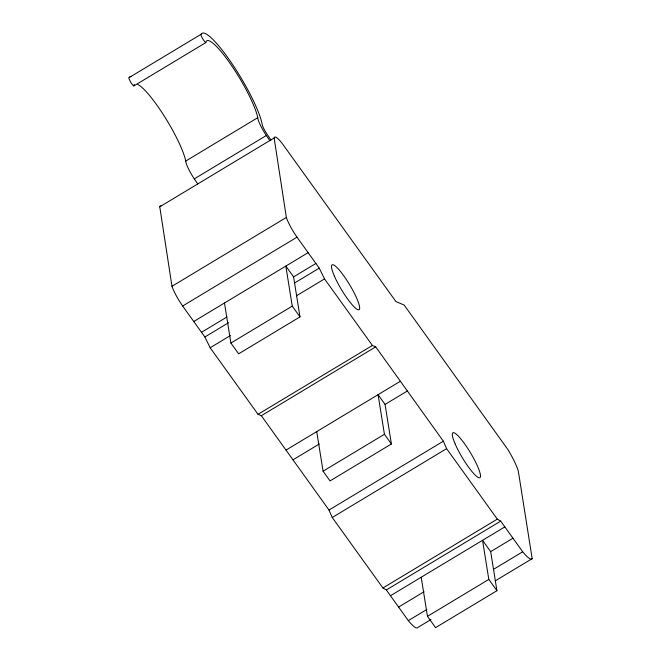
<?xml version="1.0" encoding="UTF-8"?>
<svg xmlns="http://www.w3.org/2000/svg" width="661" height="661" viewBox="0 0 661 661"><rect width="100%" height="100%" fill="white"/><g stroke="black" fill="none" stroke-linecap="round" stroke-linejoin="round"><path stroke-width="0.99" d="M269.795 140.636L266.333 135.513A16.112 2.925 59 0 1 257.765 117.683A48.699 8.841 59 0 0 230.78 64.406A48.699 8.841 59 0 0 205.811 42.61L133.778 85.963A4.982 0.909 59 0 1 130.068 80.997A4.982 0.909 59 0 1 129.267 77.502L201.299 34.149A57.433 10.427 59 0 1 231.664 63.159A57.433 10.427 59 0 1 262.045 123.582A9.204 1.669 59 0 0 266.937 134.051L270.985 140.033M197.771 183.989L194.301 178.867A16.112 2.925 59 0 1 185.741 161.036L257.765 117.683M194.301 178.867L266.333 135.513M430.98 619.539L417.785 627.487A28.985 5.263 59 0 1 408.324 620.621L386.33 589.967L382.926 587.976L332.243 517.497L328.996 510.036L261.335 415.711L258.021 414.307L210.157 347.76L204.869 336.986L182.651 306.018A19.516 3.545 59 0 1 171.976 286.287L159.764 206.81L274.133 137.959A21.582 3.916 59 0 1 282.396 143.718L395.922 301.565L404.16 305.043L507.978 449.687A29.291 5.321 59 0 1 518.265 470.814L532.163 558.644L495.205 580.887M171.976 286.287L286.353 217.444L274.133 137.959M182.651 306.018L297.02 237.175L319.238 268.143L324.534 278.909L372.399 345.463L375.704 346.86L443.374 441.193L446.613 448.654L497.303 519.125L500.708 521.124L522.694 551.778A28.985 5.263 59 0 0 532.163 558.644M193.756 321.502L308.133 252.659M201.506 332.309L226.971 316.983M224.484 303.011L230.896 343.051L238.646 353.817L299.995 316.892L293.591 276.885L315.884 263.466M204.869 336.986L228.623 322.692M294.608 282.974L319.238 268.143M210.157 347.76L230.392 335.573M296.376 295.855L324.534 278.909M230.896 343.051L292.253 306.126L285.833 266.077L293.591 276.885M258.021 414.307L372.399 345.463M261.335 415.711L375.704 346.86M286.006 450.1L400.376 381.257M292.988 459.833L319.321 443.977M316.726 431.608L323.072 471.21L330.046 480.911L391.403 443.977L385.066 404.408L407.358 390.99M323.072 471.21L384.429 434.277L378.084 394.675L385.066 404.408M328.996 510.036L443.374 441.193M332.243 517.497L446.613 448.654M382.926 587.976L497.303 519.125M386.33 589.967L500.708 521.124M390.469 595.735L504.847 526.891M398.6 607.062L424.056 591.735M421.197 577.243L427.46 616.341L435.582 627.636L496.932 590.703L490.677 551.638L512.969 538.219M408.324 620.621L426.799 609.5M493.66 569.253L522.694 551.778M427.46 616.341L488.81 579.416L482.547 540.31L490.677 551.638M292.253 306.126L299.995 316.892M384.429 434.277L391.403 443.977M488.81 579.416L496.932 590.703M159.764 206.81A21.582 3.916 59 0 1 161.028 205.885M205.811 42.61A4.982 0.909 59 0 1 202.092 37.644A4.982 0.909 59 0 1 201.299 34.149M133.778 85.963A48.699 8.841 59 0 1 134.472 84.401M137.785 84.476A48.699 8.841 59 0 1 165.01 117.278A48.699 8.841 59 0 1 185.741 161.036M129.267 77.502A57.433 10.427 59 0 1 131.399 76.403M297.02 237.175A19.516 3.545 59 0 1 286.353 217.444M455.231 444.134A26.192 4.759 59 0 0 479.465 477.82A26.192 4.759 59 0 0 464.592 443.787A26.192 4.759 59 0 0 455.231 444.134M334.408 276.149A26.192 4.759 59 0 0 358.642 309.835A26.192 4.759 59 0 0 343.77 275.802A26.192 4.759 59 0 0 334.408 276.149"/></g></svg>
